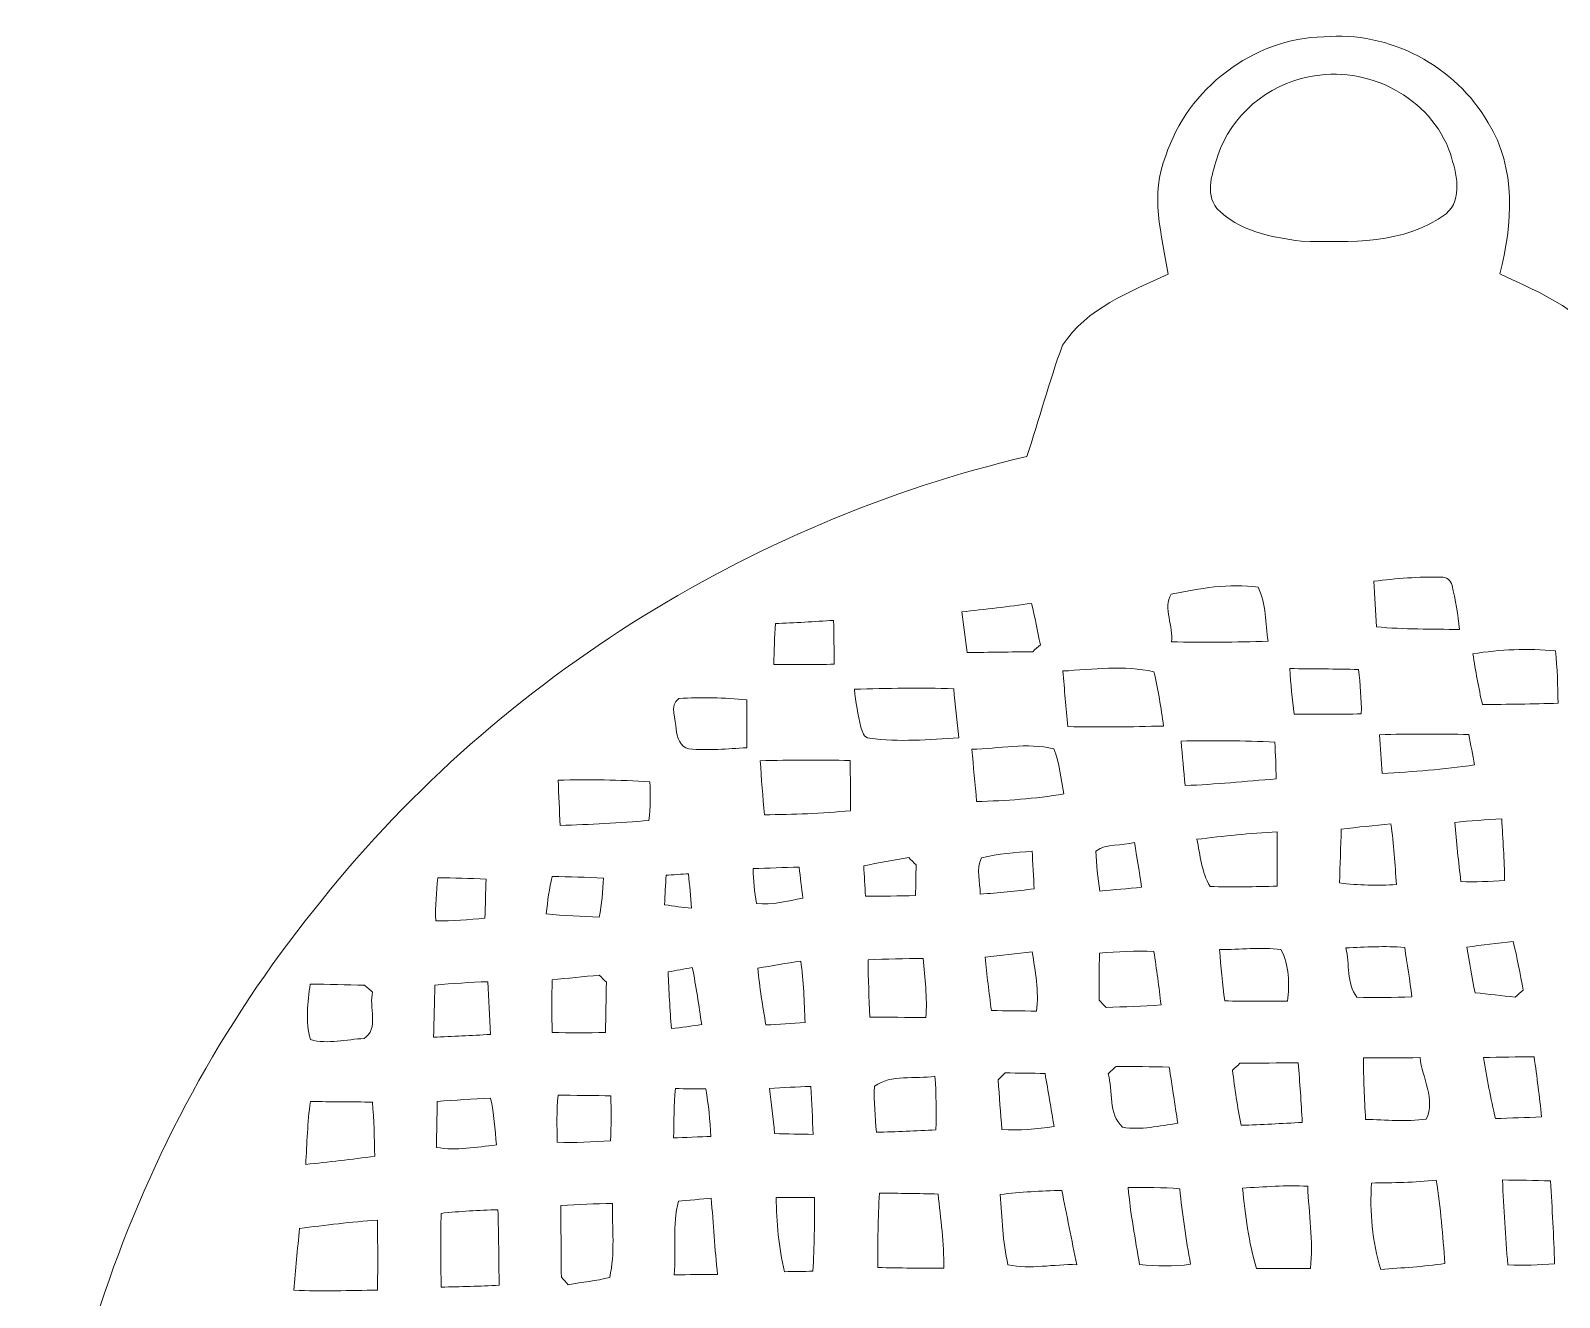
# Model space of a CAD drawing. Header units: centimetres. Extents: x -14.1 to 14.1, y -16 to 15.9.
# Drawn here: x -14.11 to 2.44, y 2.21 to 15.93 of the extents above; entities that cross this region are included whole.
import ezdxf

# ---------------------------------------------------------------- set-up
doc = ezdxf.new("R2010")
doc.units = ezdxf.units.CM
doc.header["$MEASUREMENT"] = 0
doc.layers.add('Layer 1', color=7, linetype='Continuous')

msp = doc.modelspace()

# ---------------------------------------------------------------- linework, layer by layer
at = {"layer": 'Layer 1', "color": 250, "lineweight": 9}
for points, knots in [([(-1.8203, 14.57273), (-1.58782, 15.29768), (-0.87415, 15.84484), (-0.11003, 15.85966), (-0.11003, 15.85966), (0.59835, 15.92739), (1.31625, 15.5411), (1.66903, 14.92762), (1.66903, 14.92762), (1.97206, 14.43973), (1.93502, 13.82872), (1.79321, 13.29285), (1.79321, 13.29285), (2.24335, 13.08647), (2.75029, 12.87728), (2.993, 12.41655), (2.993, 12.41655), (3.10942, 12.05495), (3.19373, 11.68348), (3.31862, 11.32435), (3.31862, 11.32435), (5.94611, 10.70028), (8.37745, 9.29658), (10.24153, 7.34466), (10.24153, 7.34466), (11.87559, 5.62487), (13.06093, 3.47928), (13.62502, 1.17387), (13.62502, 1.17387), (14.14642, -1.00594), (14.14819, -3.31558), (13.58798, -5.48834), (13.58798, -5.48834), (13.06057, -7.51963), (12.05692, -9.42639), (10.67932, -11.01072), (10.67932, -11.01072), (8.78949, -13.22158), (6.17753, -14.79391), (3.35213, -15.47089), (3.35213, -15.47089), (0.9857, -16.02828), (-1.52502, -16.01029), (-3.86606, -15.33824), (-3.86606, -15.33824), (-6.14429, -14.70148), (-8.25214, -13.47029), (-9.93101, -11.80447), (-9.93101, -11.80447), (-11.76016, -10.01977), (-13.05698, -7.70343), (-13.64753, -5.21917), (-13.64753, -5.21917), (-13.86625, -4.29806), (-13.96608, -3.35297), (-14.00595, -2.40859), (-14.00595, -2.40859), (-14.10508, 0.75724), (-13.02311, 3.93789), (-11.04156, 6.40557), (-11.04156, 6.40557), (-9.12456, 8.85349), (-6.34749, 10.60256), (-3.32489, 11.31764), (-3.32489, 11.31764), (-3.18696, 11.71664), (-3.08642, 12.12727), (-2.93684, 12.52132), (-2.93684, 12.52132), (-2.67896, 12.92067), (-2.21082, 13.09847), (-1.79666, 13.29003), (-1.79666, 13.29003), (-1.86334, 13.7123), (-1.99598, 14.15856), (-1.8203, 14.57273), (-1.8203, 14.57273), (-1.8203, 14.57273), (-1.8203, 14.57273), (-1.8203, 14.57273)], [0, 0, 0, 0, 0.04761905, 0.04761905, 0.04761905, 0.04761905, 0.0952381, 0.0952381, 0.0952381, 0.0952381, 0.14285714, 0.14285714, 0.14285714, 0.14285714, 0.19047619, 0.19047619, 0.19047619, 0.19047619, 0.23809524, 0.23809524, 0.23809524, 0.23809524, 0.28571429, 0.28571429, 0.28571429, 0.28571429, 0.33333333, 0.33333333, 0.33333333, 0.33333333, 0.38095238, 0.38095238, 0.38095238, 0.38095238, 0.42857143, 0.42857143, 0.42857143, 0.42857143, 0.47619048, 0.47619048, 0.47619048, 0.47619048, 0.52380952, 0.52380952, 0.52380952, 0.52380952, 0.57142857, 0.57142857, 0.57142857, 0.57142857, 0.61904762, 0.61904762, 0.61904762, 0.61904762, 0.66666667, 0.66666667, 0.66666667, 0.66666667, 0.71428571, 0.71428571, 0.71428571, 0.71428571, 0.76190476, 0.76190476, 0.76190476, 0.76190476, 0.80952381, 0.80952381, 0.80952381, 0.80952381, 0.85714286, 0.85714286, 0.85714286, 0.85714286, 0.9047619, 0.9047619, 0.9047619, 0.9047619, 1, 1, 1, 1]), ([(-0.27231, 15.42504), (-0.71681, 15.34743), (-1.11615, 15.00629), (-1.25621, 14.57449), (-1.25621, 14.57449), (-1.31406, 14.39387), (-1.40155, 14.17056), (-1.26785, 14.00299), (-1.26785, 14.00299), (-1.0336, 13.75358), (-0.68012, 13.69325), (-0.35733, 13.64668), (-0.35733, 13.64668), (0.16902, 13.64033), (0.76627, 13.60894), (1.21148, 13.94372), (1.21148, 13.94372), (1.39986, 14.10529), (1.3226, 14.38752), (1.25981, 14.59142), (1.25981, 14.59142), (1.05167, 15.20455), (0.35528, 15.56438), (-0.27231, 15.42504), (-0.27231, 15.42504), (-0.27231, 15.42504), (-0.27231, 15.42504), (-0.27231, 15.42504)], [0, 0, 0, 0, 0.125, 0.125, 0.125, 0.125, 0.25, 0.25, 0.25, 0.25, 0.375, 0.375, 0.375, 0.375, 0.5, 0.5, 0.5, 0.5, 0.625, 0.625, 0.625, 0.625, 0.75, 0.75, 0.75, 0.75, 1, 1, 1, 1]), ([(-1.76279, 9.82575), (-1.85522, 9.6804), (-1.73281, 9.46979), (-1.75891, 9.31104), (-1.75891, 9.31104), (-1.41072, 9.30293), (-1.06253, 9.30681), (-0.71399, 9.31634), (-0.71399, 9.31634), (-0.74291, 9.51072), (-0.73268, 9.72097), (-0.82123, 9.90089), (-0.82123, 9.90089), (-1.13168, 9.95028), (-1.45799, 9.88748), (-1.76279, 9.82575), (-1.76279, 9.82575), (-1.76279, 9.82575), (-1.76279, 9.82575), (-1.76279, 9.82575)], [0, 0, 0, 0, 0.16666667, 0.16666667, 0.16666667, 0.16666667, 0.33333333, 0.33333333, 0.33333333, 0.33333333, 0.5, 0.5, 0.5, 0.5, 0.66666667, 0.66666667, 0.66666667, 0.66666667, 1, 1, 1, 1]), ([(0.43113, 9.96615), (0.4403, 9.80176), (0.45018, 9.63736), (0.45829, 9.47262), (0.45829, 9.47262), (0.75674, 9.44545), (1.05661, 9.44828), (1.35647, 9.4451), (1.35647, 9.4451), (1.33953, 9.60561), (1.31625, 9.76613), (1.27639, 9.92241), (1.27639, 9.92241), (1.26474, 9.97674), (1.21606, 10.01695), (1.15997, 10.0106), (1.15997, 10.0106), (0.91585, 10.01625), (0.67278, 9.9979), (0.43113, 9.96615), (0.43113, 9.96615), (0.43113, 9.96615), (0.43113, 9.96615), (0.43113, 9.96615)], [0, 0, 0, 0, 0.14285714, 0.14285714, 0.14285714, 0.14285714, 0.28571429, 0.28571429, 0.28571429, 0.28571429, 0.42857143, 0.42857143, 0.42857143, 0.42857143, 0.57142857, 0.57142857, 0.57142857, 0.57142857, 0.71428571, 0.71428571, 0.71428571, 0.71428571, 1, 1, 1, 1]), ([(-4.02692, 9.6356), (-4.01281, 9.48814), (-3.99023, 9.34209), (-3.96836, 9.19533), (-3.96836, 9.19533), (-3.73235, 9.1978), (-3.49634, 9.20063), (-3.26034, 9.2038), (-3.26034, 9.2038), (-3.23317, 9.2292), (-3.20566, 9.25425), (-3.17814, 9.27894), (-3.17814, 9.27894), (-3.20848, 9.42887), (-3.23811, 9.57845), (-3.27445, 9.72697), (-3.27445, 9.72697), (-3.52492, 9.69381), (-3.77539, 9.66135), (-4.02692, 9.6356), (-4.02692, 9.6356), (-4.02692, 9.6356), (-4.02692, 9.6356), (-4.02692, 9.6356)], [0, 0, 0, 0, 0.14285714, 0.14285714, 0.14285714, 0.14285714, 0.28571429, 0.28571429, 0.28571429, 0.28571429, 0.42857143, 0.42857143, 0.42857143, 0.42857143, 0.57142857, 0.57142857, 0.57142857, 0.57142857, 0.71428571, 0.71428571, 0.71428571, 0.71428571, 1, 1, 1, 1]), ([(-6.04587, 9.50895), (-6.05328, 9.36114), (-6.05963, 9.21333), (-6.06386, 9.06481), (-6.06386, 9.06481), (-5.84584, 9.06234), (-5.62818, 9.06481), (-5.40981, 9.06798), (-5.40981, 9.06798), (-5.40981, 9.22638), (-5.41299, 9.38513), (-5.4151, 9.54317), (-5.4151, 9.54317), (-5.62501, 9.52941), (-5.83561, 9.51707), (-6.04587, 9.50895), (-6.04587, 9.50895), (-6.04587, 9.50895), (-6.04587, 9.50895), (-6.04587, 9.50895)], [0, 0, 0, 0, 0.16666667, 0.16666667, 0.16666667, 0.16666667, 0.33333333, 0.33333333, 0.33333333, 0.33333333, 0.5, 0.5, 0.5, 0.5, 0.66666667, 0.66666667, 0.66666667, 0.66666667, 1, 1, 1, 1]), ([(1.50216, 9.18158), (1.53144, 8.99707), (1.5639, 8.81328), (1.60517, 8.63124), (1.60517, 8.63124), (1.87787, 8.63442), (2.15092, 8.63794), (2.42432, 8.64641), (2.42432, 8.64641), (2.42221, 8.8355), (2.41586, 9.02424), (2.39681, 9.21227), (2.39681, 9.21227), (2.09906, 9.24261), (1.79709, 9.22814), (1.50216, 9.18158), (1.50216, 9.18158), (1.50216, 9.18158), (1.50216, 9.18158), (1.50216, 9.18158)], [0, 0, 0, 0, 0.16666667, 0.16666667, 0.16666667, 0.16666667, 0.33333333, 0.33333333, 0.33333333, 0.33333333, 0.5, 0.5, 0.5, 0.5, 0.66666667, 0.66666667, 0.66666667, 0.66666667, 1, 1, 1, 1]), ([(-2.93472, 8.99531), (-2.91744, 8.79493), (-2.8998, 8.59455), (-2.88181, 8.39382), (-2.88181, 8.39382), (-2.53644, 8.38606), (-2.19071, 8.38959), (-1.84534, 8.39982), (-1.84534, 8.39982), (-1.87498, 8.59667), (-1.89897, 8.79528), (-1.94977, 8.98755), (-1.94977, 8.98755), (-2.27185, 9.05916), (-2.60805, 9.01118), (-2.93472, 8.99531), (-2.93472, 8.99531), (-2.93472, 8.99531), (-2.93472, 8.99531), (-2.93472, 8.99531)], [0, 0, 0, 0, 0.16666667, 0.16666667, 0.16666667, 0.16666667, 0.33333333, 0.33333333, 0.33333333, 0.33333333, 0.5, 0.5, 0.5, 0.5, 0.66666667, 0.66666667, 0.66666667, 0.66666667, 1, 1, 1, 1]), ([(-0.47763, 9.02071), (-0.47092, 8.85631), (-0.45187, 8.69263), (-0.43318, 8.52858), (-0.43318, 8.52858), (-0.19082, 8.52858), (0.05225, 8.52929), (0.29496, 8.52999), (0.29496, 8.52999), (0.29849, 8.69086), (0.28191, 8.85138), (0.26568, 9.01118), (0.26568, 9.01118), (0.01767, 9.01718), (-0.23033, 9.02), (-0.47763, 9.02071), (-0.47763, 9.02071), (-0.47763, 9.02071), (-0.47763, 9.02071), (-0.47763, 9.02071)], [0, 0, 0, 0, 0.16666667, 0.16666667, 0.16666667, 0.16666667, 0.33333333, 0.33333333, 0.33333333, 0.33333333, 0.5, 0.5, 0.5, 0.5, 0.66666667, 0.66666667, 0.66666667, 0.66666667, 1, 1, 1, 1]), ([(-5.19109, 8.79775), (-5.17239, 8.65982), (-5.15581, 8.52082), (-5.11983, 8.38571), (-5.11983, 8.38571), (-5.10466, 8.33738), (-5.08984, 8.27176), (-5.0274, 8.26859), (-5.0274, 8.26859), (-4.70778, 8.22308), (-4.38288, 8.25236), (-4.06149, 8.27282), (-4.06149, 8.27282), (-4.08019, 8.44991), (-4.09854, 8.62666), (-4.11547, 8.80375), (-4.11547, 8.80375), (-4.47424, 8.81363), (-4.83302, 8.80834), (-5.19109, 8.79775), (-5.19109, 8.79775), (-5.19109, 8.79775), (-5.19109, 8.79775), (-5.19109, 8.79775)], [0, 0, 0, 0, 0.14285714, 0.14285714, 0.14285714, 0.14285714, 0.28571429, 0.28571429, 0.28571429, 0.28571429, 0.42857143, 0.42857143, 0.42857143, 0.42857143, 0.57142857, 0.57142857, 0.57142857, 0.57142857, 0.71428571, 0.71428571, 0.71428571, 0.71428571, 1, 1, 1, 1]), ([(-7.08974, 8.69792), (-7.19875, 8.62066), (-7.11655, 8.46614), (-7.12008, 8.36666), (-7.12008, 8.36666), (-7.10597, 8.28129), (-7.08198, 8.16946), (-6.98038, 8.15252), (-6.98038, 8.15252), (-6.77294, 8.13347), (-6.56339, 8.15323), (-6.35526, 8.16452), (-6.35526, 8.16452), (-6.35561, 8.33738), (-6.35631, 8.51094), (-6.35596, 8.68345), (-6.35596, 8.68345), (-6.59938, 8.70956), (-6.84562, 8.70991), (-7.08974, 8.69792), (-7.08974, 8.69792), (-7.08974, 8.69792), (-7.08974, 8.69792), (-7.08974, 8.69792)], [0, 0, 0, 0, 0.14285714, 0.14285714, 0.14285714, 0.14285714, 0.28571429, 0.28571429, 0.28571429, 0.28571429, 0.42857143, 0.42857143, 0.42857143, 0.42857143, 0.57142857, 0.57142857, 0.57142857, 0.57142857, 0.71428571, 0.71428571, 0.71428571, 0.71428571, 1, 1, 1, 1]), ([(0.49216, 8.30563), (0.49922, 8.16628), (0.51051, 8.02658), (0.52179, 7.88723), (0.52179, 7.88723), (0.85517, 7.90487), (1.1889, 7.92886), (1.51945, 7.97896), (1.51945, 7.97896), (1.5004, 8.08832), (1.47853, 8.19874), (1.45948, 8.30774), (1.45948, 8.30774), (1.13704, 8.31515), (0.8146, 8.31445), (0.49216, 8.30563), (0.49216, 8.30563), (0.49216, 8.30563), (0.49216, 8.30563), (0.49216, 8.30563)], [0, 0, 0, 0, 0.16666667, 0.16666667, 0.16666667, 0.16666667, 0.33333333, 0.33333333, 0.33333333, 0.33333333, 0.5, 0.5, 0.5, 0.5, 0.66666667, 0.66666667, 0.66666667, 0.66666667, 1, 1, 1, 1]), ([(-3.92109, 8.14864), (-3.90169, 7.95991), (-3.88334, 7.77152), (-3.86747, 7.58243), (-3.86747, 7.58243), (-3.55173, 7.59055), (-3.23564, 7.61207), (-2.92379, 7.66463), (-2.92379, 7.66463), (-2.9573, 7.82761), (-2.97071, 7.99695), (-3.03209, 8.15252), (-3.03209, 8.15252), (-3.32066, 8.22273), (-3.62758, 8.15429), (-3.92109, 8.14864), (-3.92109, 8.14864), (-3.92109, 8.14864), (-3.92109, 8.14864), (-3.92109, 8.14864)], [0, 0, 0, 0, 0.16666667, 0.16666667, 0.16666667, 0.16666667, 0.33333333, 0.33333333, 0.33333333, 0.33333333, 0.5, 0.5, 0.5, 0.5, 0.66666667, 0.66666667, 0.66666667, 0.66666667, 1, 1, 1, 1]), ([(-1.65484, 8.23613), (-1.64109, 8.07562), (-1.62662, 7.91616), (-1.61145, 7.75529), (-1.61145, 7.75529), (-1.28302, 7.76764), (-0.95564, 7.80116), (-0.62791, 7.82691), (-0.62791, 7.82691), (-0.6272, 7.9592), (-0.63461, 8.0922), (-0.6392, 8.22378), (-0.6392, 8.22378), (-0.97751, 8.24354), (-1.31653, 8.24424), (-1.65484, 8.23613), (-1.65484, 8.23613), (-1.65484, 8.23613), (-1.65484, 8.23613), (-1.65484, 8.23613)], [0, 0, 0, 0, 0.16666667, 0.16666667, 0.16666667, 0.16666667, 0.33333333, 0.33333333, 0.33333333, 0.33333333, 0.5, 0.5, 0.5, 0.5, 0.66666667, 0.66666667, 0.66666667, 0.66666667, 1, 1, 1, 1]), ([(-6.20885, 8.02341), (-6.19721, 7.82832), (-6.18063, 7.63359), (-6.16299, 7.43885), (-6.16299, 7.43885), (-5.85255, 7.44168), (-5.54175, 7.45332), (-5.23236, 7.4833), (-5.23236, 7.4833), (-5.22954, 7.66428), (-5.23483, 7.84561), (-5.2373, 8.02623), (-5.2373, 8.02623), (-5.56115, 8.03293), (-5.885, 8.03223), (-6.20885, 8.02341), (-6.20885, 8.02341), (-6.20885, 8.02341), (-6.20885, 8.02341), (-6.20885, 8.02341)], [0, 0, 0, 0, 0.16666667, 0.16666667, 0.16666667, 0.16666667, 0.33333333, 0.33333333, 0.33333333, 0.33333333, 0.5, 0.5, 0.5, 0.5, 0.66666667, 0.66666667, 0.66666667, 0.66666667, 1, 1, 1, 1]), ([(-8.39502, 7.81421), (-8.38973, 7.65123), (-8.38267, 7.48789), (-8.37314, 7.32455), (-8.37314, 7.32455), (-8.05282, 7.33337), (-7.7325, 7.34995), (-7.41324, 7.37747), (-7.41324, 7.37747), (-7.39666, 7.51646), (-7.39842, 7.65758), (-7.40301, 7.79728), (-7.40301, 7.79728), (-7.73356, 7.81703), (-8.06446, 7.82091), (-8.39502, 7.81421), (-8.39502, 7.81421), (-8.39502, 7.81421), (-8.39502, 7.81421), (-8.39502, 7.81421)], [0, 0, 0, 0, 0.16666667, 0.16666667, 0.16666667, 0.16666667, 0.33333333, 0.33333333, 0.33333333, 0.33333333, 0.5, 0.5, 0.5, 0.5, 0.66666667, 0.66666667, 0.66666667, 0.66666667, 1, 1, 1, 1]), ([(0.07835, 7.28293), (0.0713, 7.08925), (0.0653, 6.89558), (0.06001, 6.70155), (0.06001, 6.70155), (0.26356, 6.67297), (0.47029, 6.67297), (0.67525, 6.68285), (0.67525, 6.68285), (0.65902, 6.90228), (0.64774, 7.12206), (0.61422, 7.33937), (0.61422, 7.33937), (0.43466, 7.32279), (0.25651, 7.30656), (0.07835, 7.28293), (0.07835, 7.28293), (0.07835, 7.28293), (0.07835, 7.28293), (0.07835, 7.28293)], [0, 0, 0, 0, 0.16666667, 0.16666667, 0.16666667, 0.16666667, 0.33333333, 0.33333333, 0.33333333, 0.33333333, 0.5, 0.5, 0.5, 0.5, 0.66666667, 0.66666667, 0.66666667, 0.66666667, 1, 1, 1, 1]), ([(1.30602, 7.3563), (1.32366, 7.14252), (1.348, 6.92909), (1.37234, 6.71566), (1.37234, 6.71566), (1.52968, 6.70719), (1.68667, 6.71848), (1.84401, 6.72836), (1.84401, 6.72836), (1.84648, 6.95061), (1.8246, 7.17215), (1.81437, 7.3937), (1.81437, 7.3937), (1.64433, 7.38382), (1.475, 7.375), (1.30602, 7.3563), (1.30602, 7.3563), (1.30602, 7.3563), (1.30602, 7.3563), (1.30602, 7.3563)], [0, 0, 0, 0, 0.16666667, 0.16666667, 0.16666667, 0.16666667, 0.33333333, 0.33333333, 0.33333333, 0.33333333, 0.5, 0.5, 0.5, 0.5, 0.66666667, 0.66666667, 0.66666667, 0.66666667, 1, 1, 1, 1]), ([(-2.57948, 7.0448), (-2.5696, 6.90087), (-2.55654, 6.75623), (-2.53467, 6.613), (-2.53467, 6.613), (-2.38474, 6.62711), (-2.2334, 6.63946), (-2.08276, 6.65498), (-2.08276, 6.65498), (-2.10675, 6.81691), (-2.13321, 6.97813), (-2.15967, 7.13934), (-2.15967, 7.13934), (-2.29584, 7.10019), (-2.45953, 7.13229), (-2.57948, 7.0448), (-2.57948, 7.0448), (-2.57948, 7.0448), (-2.57948, 7.0448), (-2.57948, 7.0448)], [0, 0, 0, 0, 0.16666667, 0.16666667, 0.16666667, 0.16666667, 0.33333333, 0.33333333, 0.33333333, 0.33333333, 0.5, 0.5, 0.5, 0.5, 0.66666667, 0.66666667, 0.66666667, 0.66666667, 1, 1, 1, 1]), ([(-1.48481, 7.17356), (-1.44565, 7.00282), (-1.43542, 6.81585), (-1.34228, 6.6638), (-1.34228, 6.6638), (-1.10028, 6.65216), (-0.85757, 6.66027), (-0.61486, 6.66662), (-0.61486, 6.66662), (-0.6138, 6.86277), (-0.6145, 7.05856), (-0.61662, 7.254), (-0.61662, 7.254), (-0.90696, 7.23812), (-1.19659, 7.21025), (-1.48481, 7.17356), (-1.48481, 7.17356), (-1.48481, 7.17356), (-1.48481, 7.17356), (-1.48481, 7.17356)], [0, 0, 0, 0, 0.16666667, 0.16666667, 0.16666667, 0.16666667, 0.33333333, 0.33333333, 0.33333333, 0.33333333, 0.5, 0.5, 0.5, 0.5, 0.66666667, 0.66666667, 0.66666667, 0.66666667, 1, 1, 1, 1]), ([(-5.08984, 6.88605), (-5.08349, 6.77669), (-5.07785, 6.66839), (-5.07009, 6.55832), (-5.07009, 6.55832), (-4.88982, 6.55585), (-4.7099, 6.56114), (-4.52928, 6.56361), (-4.52928, 6.56361), (-4.5254, 6.67403), (-4.5254, 6.78621), (-4.52293, 6.89628), (-4.52293, 6.89628), (-4.54903, 6.92239), (-4.57514, 6.94885), (-4.60089, 6.97495), (-4.60089, 6.97495), (-4.76423, 6.94602), (-4.92792, 6.91992), (-5.08984, 6.88605), (-5.08984, 6.88605), (-5.08984, 6.88605), (-5.08984, 6.88605), (-5.08984, 6.88605)], [0, 0, 0, 0, 0.14285714, 0.14285714, 0.14285714, 0.14285714, 0.28571429, 0.28571429, 0.28571429, 0.28571429, 0.42857143, 0.42857143, 0.42857143, 0.42857143, 0.57142857, 0.57142857, 0.57142857, 0.57142857, 0.71428571, 0.71428571, 0.71428571, 0.71428571, 1, 1, 1, 1]), ([(-3.81349, 6.97213), (-3.87734, 6.85218), (-3.82866, 6.71001), (-3.82831, 6.57984), (-3.82831, 6.57984), (-3.63358, 6.59536), (-3.43849, 6.60983), (-3.24517, 6.6384), (-3.24517, 6.6384), (-3.25046, 6.73965), (-3.26139, 6.94249), (-3.26669, 7.04374), (-3.26669, 7.04374), (-3.44943, 7.02822), (-3.63534, 7.02046), (-3.81349, 6.97213), (-3.81349, 6.97213), (-3.81349, 6.97213), (-3.81349, 6.97213), (-3.81349, 6.97213)], [0, 0, 0, 0, 0.16666667, 0.16666667, 0.16666667, 0.16666667, 0.33333333, 0.33333333, 0.33333333, 0.33333333, 0.5, 0.5, 0.5, 0.5, 0.66666667, 0.66666667, 0.66666667, 0.66666667, 1, 1, 1, 1]), ([(-7.22697, 6.7841), (-7.23261, 6.67685), (-7.24108, 6.57455), (-7.24355, 6.46519), (-7.24355, 6.46519), (-7.14689, 6.44896), (-7.04952, 6.43555), (-6.95145, 6.42815), (-6.95145, 6.42815), (-6.96203, 6.55232), (-6.97438, 6.6765), (-6.98673, 6.80033), (-6.98673, 6.80033), (-7.0467, 6.79609), (-7.167, 6.78833), (-7.22697, 6.7841), (-7.22697, 6.7841), (-7.22697, 6.7841), (-7.22697, 6.7841), (-7.22697, 6.7841)], [0, 0, 0, 0, 0.16666667, 0.16666667, 0.16666667, 0.16666667, 0.33333333, 0.33333333, 0.33333333, 0.33333333, 0.5, 0.5, 0.5, 0.5, 0.66666667, 0.66666667, 0.66666667, 0.66666667, 1, 1, 1, 1]), ([(-6.28717, 6.85606), (-6.27941, 6.72977), (-6.27341, 6.60242), (-6.24872, 6.47753), (-6.24872, 6.47753), (-6.08044, 6.45884), (-5.91323, 6.50681), (-5.74848, 6.53609), (-5.74848, 6.53609), (-5.76188, 6.64828), (-5.77494, 6.76011), (-5.78869, 6.87194), (-5.78869, 6.87194), (-5.95485, 6.86735), (-6.12136, 6.86241), (-6.28717, 6.85606), (-6.28717, 6.85606), (-6.28717, 6.85606), (-6.28717, 6.85606), (-6.28717, 6.85606)], [0, 0, 0, 0, 0.16666667, 0.16666667, 0.16666667, 0.16666667, 0.33333333, 0.33333333, 0.33333333, 0.33333333, 0.5, 0.5, 0.5, 0.5, 0.66666667, 0.66666667, 0.66666667, 0.66666667, 1, 1, 1, 1]), ([(-9.69853, 6.75658), (-9.71194, 6.60242), (-9.72746, 6.4479), (-9.72076, 6.29268), (-9.72076, 6.29268), (-9.54296, 6.28668), (-9.36551, 6.30538), (-9.18806, 6.31914), (-9.18806, 6.31914), (-9.18383, 6.4606), (-9.17995, 6.60136), (-9.17642, 6.74247), (-9.17642, 6.74247), (-9.34999, 6.7527), (-9.52461, 6.75376), (-9.69853, 6.75658), (-9.69853, 6.75658), (-9.69853, 6.75658), (-9.69853, 6.75658), (-9.69853, 6.75658)], [0, 0, 0, 0, 0.16666667, 0.16666667, 0.16666667, 0.16666667, 0.33333333, 0.33333333, 0.33333333, 0.33333333, 0.5, 0.5, 0.5, 0.5, 0.66666667, 0.66666667, 0.66666667, 0.66666667, 1, 1, 1, 1]), ([(-8.45922, 6.7714), (-8.49203, 6.63911), (-8.51073, 6.50434), (-8.52413, 6.36817), (-8.52413, 6.36817), (-8.33399, 6.34454), (-8.14278, 6.3403), (-7.95122, 6.32901), (-7.95122, 6.32901), (-7.92371, 6.46907), (-7.91453, 6.61265), (-7.90677, 6.75446), (-7.90677, 6.75446), (-8.09092, 6.76399), (-8.27543, 6.76681), (-8.45922, 6.7714), (-8.45922, 6.7714), (-8.45922, 6.7714), (-8.45922, 6.7714), (-8.45922, 6.7714)], [0, 0, 0, 0, 0.16666667, 0.16666667, 0.16666667, 0.16666667, 0.33333333, 0.33333333, 0.33333333, 0.33333333, 0.5, 0.5, 0.5, 0.5, 0.66666667, 0.66666667, 0.66666667, 0.66666667, 1, 1, 1, 1]), ([(-3.7761, 5.89792), (-3.75846, 5.7046), (-3.73235, 5.51233), (-3.70836, 5.31972), (-3.70836, 5.31972), (-3.54538, 5.31725), (-3.3831, 5.31619), (-3.21941, 5.31337), (-3.21941, 5.31337), (-3.19084, 5.52856), (-3.23247, 5.74481), (-3.26669, 5.95683), (-3.26669, 5.95683), (-3.43637, 5.93602), (-3.60676, 5.91768), (-3.7761, 5.89792), (-3.7761, 5.89792), (-3.7761, 5.89792), (-3.7761, 5.89792), (-3.7761, 5.89792)], [0, 0, 0, 0, 0.16666667, 0.16666667, 0.16666667, 0.16666667, 0.33333333, 0.33333333, 0.33333333, 0.33333333, 0.5, 0.5, 0.5, 0.5, 0.66666667, 0.66666667, 0.66666667, 0.66666667, 1, 1, 1, 1]), ([(-2.53785, 5.94272), (-2.54279, 5.77268), (-2.54208, 5.60335), (-2.54243, 5.43331), (-2.54243, 5.43331), (-2.51739, 5.40685), (-2.49234, 5.38075), (-2.46729, 5.35394), (-2.46729, 5.35394), (-2.26938, 5.36099), (-2.06971, 5.36135), (-1.87216, 5.38075), (-1.87216, 5.38075), (-1.89438, 5.57442), (-1.92119, 5.76704), (-1.94836, 5.96001), (-1.94836, 5.96001), (-2.14485, 5.97165), (-2.34206, 5.95366), (-2.53785, 5.94272), (-2.53785, 5.94272), (-2.53785, 5.94272), (-2.53785, 5.94272), (-2.53785, 5.94272)], [0, 0, 0, 0, 0.14285714, 0.14285714, 0.14285714, 0.14285714, 0.28571429, 0.28571429, 0.28571429, 0.28571429, 0.42857143, 0.42857143, 0.42857143, 0.42857143, 0.57142857, 0.57142857, 0.57142857, 0.57142857, 0.71428571, 0.71428571, 0.71428571, 0.71428571, 1, 1, 1, 1]), ([(-1.23857, 5.97906), (-1.22446, 5.7935), (-1.20505, 5.60864), (-1.18283, 5.42343), (-1.18283, 5.42343), (-0.9567, 5.42273), (-0.73057, 5.42202), (-0.50408, 5.42061), (-0.50408, 5.42061), (-0.48221, 5.60758), (-0.48256, 5.81325), (-0.5757, 5.98082), (-0.5757, 5.98082), (-0.79583, 6.00587), (-1.01843, 5.98012), (-1.23857, 5.97906), (-1.23857, 5.97906), (-1.23857, 5.97906), (-1.23857, 5.97906), (-1.23857, 5.97906)], [0, 0, 0, 0, 0.16666667, 0.16666667, 0.16666667, 0.16666667, 0.33333333, 0.33333333, 0.33333333, 0.33333333, 0.5, 0.5, 0.5, 0.5, 0.66666667, 0.66666667, 0.66666667, 0.66666667, 1, 1, 1, 1]), ([(0.12809, 5.9974), (0.16831, 5.82243), (0.1355, 5.61464), (0.24592, 5.46541), (0.24592, 5.46541), (0.44348, 5.45413), (0.64174, 5.46365), (0.84, 5.46718), (0.84, 5.46718), (0.82271, 5.64709), (0.78991, 5.8249), (0.76415, 6.00375), (0.76415, 6.00375), (0.55249, 6.02033), (0.33976, 6.00693), (0.12809, 5.9974), (0.12809, 5.9974), (0.12809, 5.9974), (0.12809, 5.9974), (0.12809, 5.9974)], [0, 0, 0, 0, 0.16666667, 0.16666667, 0.16666667, 0.16666667, 0.33333333, 0.33333333, 0.33333333, 0.33333333, 0.5, 0.5, 0.5, 0.5, 0.66666667, 0.66666667, 0.66666667, 0.66666667, 1, 1, 1, 1]), ([(1.43514, 6.00481), (1.46548, 5.84077), (1.4937, 5.67638), (1.52545, 5.51198), (1.52545, 5.51198), (1.66973, 5.49716), (1.81543, 5.48129), (1.96078, 5.46541), (1.96078, 5.46541), (1.98864, 5.49081), (2.01722, 5.51586), (2.04579, 5.54056), (2.04579, 5.54056), (2.01546, 5.71765), (1.98194, 5.89404), (1.93749, 6.06796), (1.93749, 6.06796), (1.76922, 6.04891), (1.60165, 6.03268), (1.43514, 6.00481), (1.43514, 6.00481), (1.43514, 6.00481), (1.43514, 6.00481), (1.43514, 6.00481)], [0, 0, 0, 0, 0.14285714, 0.14285714, 0.14285714, 0.14285714, 0.28571429, 0.28571429, 0.28571429, 0.28571429, 0.42857143, 0.42857143, 0.42857143, 0.42857143, 0.57142857, 0.57142857, 0.57142857, 0.57142857, 0.71428571, 0.71428571, 0.71428571, 0.71428571, 1, 1, 1, 1]), ([(-6.23531, 5.77762), (-6.21661, 5.5716), (-6.18275, 5.36734), (-6.14853, 5.16344), (-6.14853, 5.16344), (-6.00671, 5.1712), (-5.8656, 5.18284), (-5.72343, 5.19201), (-5.72343, 5.19201), (-5.73366, 5.41391), (-5.74001, 5.63581), (-5.77035, 5.85594), (-5.77035, 5.85594), (-5.92557, 5.83125), (-6.08079, 5.80443), (-6.23531, 5.77762), (-6.23531, 5.77762), (-6.23531, 5.77762), (-6.23531, 5.77762), (-6.23531, 5.77762)], [0, 0, 0, 0, 0.16666667, 0.16666667, 0.16666667, 0.16666667, 0.33333333, 0.33333333, 0.33333333, 0.33333333, 0.5, 0.5, 0.5, 0.5, 0.66666667, 0.66666667, 0.66666667, 0.66666667, 1, 1, 1, 1]), ([(-5.04257, 5.87005), (-5.03975, 5.66297), (-5.0341, 5.45554), (-5.02317, 5.24846), (-5.02317, 5.24846), (-4.82138, 5.2474), (-4.61924, 5.24634), (-4.41709, 5.24493), (-4.41709, 5.24493), (-4.3984, 5.45836), (-4.43015, 5.6725), (-4.44496, 5.88487), (-4.44496, 5.88487), (-4.64464, 5.88063), (-4.8436, 5.87605), (-5.04257, 5.87005), (-5.04257, 5.87005), (-5.04257, 5.87005), (-5.04257, 5.87005), (-5.04257, 5.87005)], [0, 0, 0, 0, 0.16666667, 0.16666667, 0.16666667, 0.16666667, 0.33333333, 0.33333333, 0.33333333, 0.33333333, 0.5, 0.5, 0.5, 0.5, 0.66666667, 0.66666667, 0.66666667, 0.66666667, 1, 1, 1, 1]), ([(-9.72887, 5.59488), (-9.73487, 5.40685), (-9.74016, 5.21882), (-9.74474, 5.03044), (-9.74474, 5.03044), (-9.53978, 5.03926), (-9.33446, 5.04878), (-9.1295, 5.06184), (-9.1295, 5.06184), (-9.13726, 5.25198), (-9.14784, 5.44248), (-9.15737, 5.63228), (-9.15737, 5.63228), (-9.34822, 5.62416), (-9.53908, 5.61429), (-9.72887, 5.59488), (-9.72887, 5.59488), (-9.72887, 5.59488), (-9.72887, 5.59488), (-9.72887, 5.59488)], [0, 0, 0, 0, 0.16666667, 0.16666667, 0.16666667, 0.16666667, 0.33333333, 0.33333333, 0.33333333, 0.33333333, 0.5, 0.5, 0.5, 0.5, 0.66666667, 0.66666667, 0.66666667, 0.66666667, 1, 1, 1, 1]), ([(-8.46169, 5.6538), (-8.46346, 5.46295), (-8.46346, 5.27244), (-8.46169, 5.08124), (-8.46169, 5.08124), (-8.26943, 5.07983), (-8.07681, 5.07983), (-7.88384, 5.08124), (-7.88384, 5.08124), (-7.87996, 5.26327), (-7.87714, 5.44495), (-7.87467, 5.62663), (-7.87467, 5.62663), (-7.90042, 5.65203), (-7.92582, 5.67743), (-7.95087, 5.70283), (-7.95087, 5.70283), (-8.12126, 5.68661), (-8.2913, 5.66967), (-8.46169, 5.6538), (-8.46169, 5.6538), (-8.46169, 5.6538), (-8.46169, 5.6538), (-8.46169, 5.6538)], [0, 0, 0, 0, 0.14285714, 0.14285714, 0.14285714, 0.14285714, 0.28571429, 0.28571429, 0.28571429, 0.28571429, 0.42857143, 0.42857143, 0.42857143, 0.42857143, 0.57142857, 0.57142857, 0.57142857, 0.57142857, 0.71428571, 0.71428571, 0.71428571, 0.71428571, 1, 1, 1, 1]), ([(-7.20686, 5.73776), (-7.19804, 5.53385), (-7.18569, 5.32959), (-7.17053, 5.12569), (-7.17053, 5.12569), (-7.06081, 5.13592), (-6.95216, 5.15285), (-6.84279, 5.16802), (-6.84279, 5.16802), (-6.87454, 5.37404), (-6.90241, 5.58113), (-6.94439, 5.78538), (-6.94439, 5.78538), (-7.03188, 5.77021), (-7.11937, 5.75363), (-7.20686, 5.73776), (-7.20686, 5.73776), (-7.20686, 5.73776), (-7.20686, 5.73776), (-7.20686, 5.73776)], [0, 0, 0, 0, 0.16666667, 0.16666667, 0.16666667, 0.16666667, 0.33333333, 0.33333333, 0.33333333, 0.33333333, 0.5, 0.5, 0.5, 0.5, 0.66666667, 0.66666667, 0.66666667, 0.66666667, 1, 1, 1, 1]), ([(-11.07824, 5.60688), (-11.10682, 5.40862), (-11.13293, 5.20013), (-11.07719, 5.00469), (-11.07719, 5.00469), (-10.8881, 4.95212), (-10.68701, 5.00892), (-10.49616, 5.01703), (-10.49616, 5.01703), (-10.33106, 5.11687), (-10.44748, 5.3684), (-10.40373, 5.5201), (-10.40373, 5.5201), (-10.43301, 5.54514), (-10.46229, 5.56984), (-10.49122, 5.59488), (-10.49122, 5.59488), (-10.68701, 5.59876), (-10.88281, 5.603), (-11.07824, 5.60688), (-11.07824, 5.60688), (-11.07824, 5.60688), (-11.07824, 5.60688), (-11.07824, 5.60688)], [0, 0, 0, 0, 0.14285714, 0.14285714, 0.14285714, 0.14285714, 0.28571429, 0.28571429, 0.28571429, 0.28571429, 0.42857143, 0.42857143, 0.42857143, 0.42857143, 0.57142857, 0.57142857, 0.57142857, 0.57142857, 0.71428571, 0.71428571, 0.71428571, 0.71428571, 1, 1, 1, 1]), ([(0.31754, 4.80889), (0.31895, 4.58664), (0.32847, 4.3644), (0.34152, 4.14215), (0.34152, 4.14215), (0.55954, 4.13721), (0.78073, 4.11463), (0.99804, 4.14426), (0.99804, 4.14426), (1.10106, 4.35487), (0.9543, 4.59229), (0.93031, 4.81031), (0.93031, 4.81031), (0.72605, 4.80643), (0.52179, 4.80748), (0.31754, 4.80889), (0.31754, 4.80889), (0.31754, 4.80889), (0.31754, 4.80889), (0.31754, 4.80889)], [0, 0, 0, 0, 0.16666667, 0.16666667, 0.16666667, 0.16666667, 0.33333333, 0.33333333, 0.33333333, 0.33333333, 0.5, 0.5, 0.5, 0.5, 0.66666667, 0.66666667, 0.66666667, 0.66666667, 1, 1, 1, 1]), ([(1.61787, 4.81031), (1.65351, 4.58911), (1.69549, 4.36863), (1.74593, 4.15026), (1.74593, 4.15026), (1.91244, 4.1559), (2.0779, 4.16225), (2.24511, 4.1686), (2.24511, 4.1686), (2.22465, 4.38591), (2.19431, 4.60217), (2.16539, 4.81842), (2.16539, 4.81842), (1.983, 4.82018), (1.79956, 4.81489), (1.61787, 4.81031), (1.61787, 4.81031), (1.61787, 4.81031), (1.61787, 4.81031), (1.61787, 4.81031)], [0, 0, 0, 0, 0.16666667, 0.16666667, 0.16666667, 0.16666667, 0.33333333, 0.33333333, 0.33333333, 0.33333333, 0.5, 0.5, 0.5, 0.5, 0.66666667, 0.66666667, 0.66666667, 0.66666667, 1, 1, 1, 1]), ([(-3.55949, 4.64485), (-3.58524, 4.61981), (-3.61064, 4.59441), (-3.63604, 4.56936), (-3.63604, 4.56936), (-3.62229, 4.3905), (-3.60676, 4.21164), (-3.59618, 4.03243), (-3.59618, 4.03243), (-3.40709, 4.02079), (-3.2173, 4.03561), (-3.03033, 4.06453), (-3.03033, 4.06453), (-3.06066, 4.25609), (-3.09453, 4.4473), (-3.12699, 4.6385), (-3.12699, 4.6385), (-3.27127, 4.64168), (-3.41591, 4.64344), (-3.55949, 4.64485), (-3.55949, 4.64485), (-3.55949, 4.64485), (-3.55949, 4.64485), (-3.55949, 4.64485)], [0, 0, 0, 0, 0.14285714, 0.14285714, 0.14285714, 0.14285714, 0.28571429, 0.28571429, 0.28571429, 0.28571429, 0.42857143, 0.42857143, 0.42857143, 0.42857143, 0.57142857, 0.57142857, 0.57142857, 0.57142857, 0.71428571, 0.71428571, 0.71428571, 0.71428571, 1, 1, 1, 1]), ([(-2.35899, 4.71576), (-2.38686, 4.6893), (-2.41508, 4.66249), (-2.44295, 4.63603), (-2.44295, 4.63603), (-2.39427, 4.44765), (-2.4433, 4.20106), (-2.28879, 4.05748), (-2.28879, 4.05748), (-2.09123, 4.02326), (-1.88838, 4.07124), (-1.69153, 4.09911), (-1.69153, 4.09911), (-1.72187, 4.30231), (-1.75186, 4.50586), (-1.78431, 4.70871), (-1.78431, 4.70871), (-1.97587, 4.71223), (-2.16778, 4.7147), (-2.35899, 4.71576), (-2.35899, 4.71576), (-2.35899, 4.71576), (-2.35899, 4.71576), (-2.35899, 4.71576)], [0, 0, 0, 0, 0.14285714, 0.14285714, 0.14285714, 0.14285714, 0.28571429, 0.28571429, 0.28571429, 0.28571429, 0.42857143, 0.42857143, 0.42857143, 0.42857143, 0.57142857, 0.57142857, 0.57142857, 0.57142857, 0.71428571, 0.71428571, 0.71428571, 0.71428571, 1, 1, 1, 1]), ([(-1.01914, 4.74857), (-1.04595, 4.72352), (-1.07311, 4.69883), (-1.09993, 4.67378), (-1.09993, 4.67378), (-1.0717, 4.47481), (-1.04701, 4.27444), (-1.00503, 4.07759), (-1.00503, 4.07759), (-0.78525, 4.08641), (-0.56476, 4.09558), (-0.34463, 4.10898), (-0.34463, 4.10898), (-0.3538, 4.32418), (-0.37073, 4.53937), (-0.38802, 4.75386), (-0.38802, 4.75386), (-0.59828, 4.7528), (-0.80888, 4.75104), (-1.01914, 4.74857), (-1.01914, 4.74857), (-1.01914, 4.74857), (-1.01914, 4.74857), (-1.01914, 4.74857)], [0, 0, 0, 0, 0.14285714, 0.14285714, 0.14285714, 0.14285714, 0.28571429, 0.28571429, 0.28571429, 0.28571429, 0.42857143, 0.42857143, 0.42857143, 0.42857143, 0.57142857, 0.57142857, 0.57142857, 0.57142857, 0.71428571, 0.71428571, 0.71428571, 0.71428571, 1, 1, 1, 1]), ([(-7.12643, 4.47481), (-7.14301, 4.29737), (-7.14477, 4.11921), (-7.14654, 3.94071), (-7.14654, 3.94071), (-7.04599, 3.94494), (-6.84421, 3.95306), (-6.74331, 3.95729), (-6.74331, 3.95729), (-6.75319, 4.1298), (-6.76906, 4.30195), (-6.79834, 4.47234), (-6.79834, 4.47234), (-6.90806, 4.4734), (-7.01742, 4.47411), (-7.12643, 4.47481), (-7.12643, 4.47481), (-7.12643, 4.47481), (-7.12643, 4.47481), (-7.12643, 4.47481)], [0, 0, 0, 0, 0.16666667, 0.16666667, 0.16666667, 0.16666667, 0.33333333, 0.33333333, 0.33333333, 0.33333333, 0.5, 0.5, 0.5, 0.5, 0.66666667, 0.66666667, 0.66666667, 0.66666667, 1, 1, 1, 1]), ([(-6.10972, 4.47764), (-6.08856, 4.31465), (-6.06951, 4.15167), (-6.05328, 3.98798), (-6.05328, 3.98798), (-5.91499, 3.98481), (-5.77635, 3.98198), (-5.63771, 3.97951), (-5.63771, 3.97951), (-5.64229, 4.15238), (-5.65464, 4.32559), (-5.66311, 4.4981), (-5.66311, 4.4981), (-5.81268, 4.49281), (-5.9612, 4.4861), (-6.10972, 4.47764), (-6.10972, 4.47764), (-6.10972, 4.47764), (-6.10972, 4.47764), (-6.10972, 4.47764)], [0, 0, 0, 0, 0.16666667, 0.16666667, 0.16666667, 0.16666667, 0.33333333, 0.33333333, 0.33333333, 0.33333333, 0.5, 0.5, 0.5, 0.5, 0.66666667, 0.66666667, 0.66666667, 0.66666667, 1, 1, 1, 1]), ([(-4.97343, 4.50092), (-4.9833, 4.33547), (-4.96319, 4.16931), (-4.95261, 4.0035), (-4.95261, 4.0035), (-4.73777, 4.00421), (-4.52399, 4.01903), (-4.30879, 4.02749), (-4.30879, 4.02749), (-4.30103, 4.22117), (-4.30526, 4.4152), (-4.31938, 4.60816), (-4.31938, 4.60816), (-4.53422, 4.57536), (-4.7921, 4.63145), (-4.97343, 4.50092), (-4.97343, 4.50092), (-4.97343, 4.50092), (-4.97343, 4.50092), (-4.97343, 4.50092)], [0, 0, 0, 0, 0.16666667, 0.16666667, 0.16666667, 0.16666667, 0.33333333, 0.33333333, 0.33333333, 0.33333333, 0.5, 0.5, 0.5, 0.5, 0.66666667, 0.66666667, 0.66666667, 0.66666667, 1, 1, 1, 1]), ([(-11.07719, 4.33441), (-11.10929, 4.10934), (-11.11388, 3.8818), (-11.12799, 3.65461), (-11.12799, 3.65461), (-10.87857, 3.68071), (-10.62916, 3.70858), (-10.3808, 3.74351), (-10.3808, 3.74351), (-10.38186, 3.93895), (-10.3928, 4.13438), (-10.40409, 4.32912), (-10.40409, 4.32912), (-10.62845, 4.33123), (-10.85282, 4.333), (-11.07719, 4.33441), (-11.07719, 4.33441), (-11.07719, 4.33441), (-11.07719, 4.33441), (-11.07719, 4.33441)], [0, 0, 0, 0, 0.16666667, 0.16666667, 0.16666667, 0.16666667, 0.33333333, 0.33333333, 0.33333333, 0.33333333, 0.5, 0.5, 0.5, 0.5, 0.66666667, 0.66666667, 0.66666667, 0.66666667, 1, 1, 1, 1]), ([(-9.70523, 4.33653), (-9.7077, 4.17072), (-9.71017, 4.00527), (-9.71264, 3.83876), (-9.71264, 3.83876), (-9.49709, 3.79854), (-9.27943, 3.84405), (-9.06424, 3.86486), (-9.06424, 3.86486), (-9.07694, 4.0349), (-9.09034, 4.20494), (-9.12774, 4.37145), (-9.12774, 4.37145), (-9.32035, 4.36228), (-9.51297, 4.35099), (-9.70523, 4.33653), (-9.70523, 4.33653), (-9.70523, 4.33653), (-9.70523, 4.33653), (-9.70523, 4.33653)], [0, 0, 0, 0, 0.16666667, 0.16666667, 0.16666667, 0.16666667, 0.33333333, 0.33333333, 0.33333333, 0.33333333, 0.5, 0.5, 0.5, 0.5, 0.66666667, 0.66666667, 0.66666667, 0.66666667, 1, 1, 1, 1]), ([(-8.39678, 4.40426), (-8.41548, 4.23457), (-8.40595, 4.06453), (-8.40842, 3.89379), (-8.40842, 3.89379), (-8.21545, 3.88497), (-8.02284, 3.90226), (-7.82987, 3.90861), (-7.82987, 3.90861), (-7.81964, 4.07124), (-7.82246, 4.23422), (-7.82669, 4.39685), (-7.82669, 4.39685), (-7.96921, 4.39897), (-8.25426, 4.4025), (-8.39678, 4.40426), (-8.39678, 4.40426), (-8.39678, 4.40426), (-8.39678, 4.40426), (-8.39678, 4.40426)], [0, 0, 0, 0, 0.16666667, 0.16666667, 0.16666667, 0.16666667, 0.33333333, 0.33333333, 0.33333333, 0.33333333, 0.5, 0.5, 0.5, 0.5, 0.66666667, 0.66666667, 0.66666667, 0.66666667, 1, 1, 1, 1]), ([(0.40608, 3.45317), (0.38527, 3.1399), (0.41138, 2.81888), (0.50592, 2.51831), (0.50592, 2.51831), (0.73699, 2.53524), (0.96982, 2.54618), (1.19948, 2.58287), (1.19948, 2.58287), (1.17655, 2.88379), (1.15362, 3.18541), (1.10599, 3.48351), (1.10599, 3.48351), (0.87351, 3.45881), (0.63962, 3.4567), (0.40608, 3.45317), (0.40608, 3.45317), (0.40608, 3.45317), (0.40608, 3.45317), (0.40608, 3.45317)], [0, 0, 0, 0, 0.16666667, 0.16666667, 0.16666667, 0.16666667, 0.33333333, 0.33333333, 0.33333333, 0.33333333, 0.5, 0.5, 0.5, 0.5, 0.66666667, 0.66666667, 0.66666667, 0.66666667, 1, 1, 1, 1]), ([(1.82319, 3.48633), (1.83519, 3.18012), (1.85388, 2.87356), (1.88034, 2.56805), (1.88034, 2.56805), (2.04932, 2.555), (2.21795, 2.56805), (2.38728, 2.57722), (2.38728, 2.57722), (2.37741, 2.87673), (2.35977, 3.17624), (2.34354, 3.47539), (2.34354, 3.47539), (2.17032, 3.48174), (1.9957, 3.48351), (1.82319, 3.48633), (1.82319, 3.48633), (1.82319, 3.48633), (1.82319, 3.48633), (1.82319, 3.48633)], [0, 0, 0, 0, 0.16666667, 0.16666667, 0.16666667, 0.16666667, 0.33333333, 0.33333333, 0.33333333, 0.33333333, 0.5, 0.5, 0.5, 0.5, 0.66666667, 0.66666667, 0.66666667, 0.66666667, 1, 1, 1, 1]), ([(-4.9191, 3.34381), (-4.93427, 3.07605), (-4.93921, 2.80759), (-4.93638, 2.53877), (-4.93638, 2.53877), (-4.69791, 2.53066), (-4.45978, 2.53277), (-4.22095, 2.53101), (-4.22095, 2.53101), (-4.22166, 2.79983), (-4.25623, 3.06688), (-4.2841, 3.33358), (-4.2841, 3.33358), (-4.49576, 3.33922), (-4.70743, 3.34169), (-4.9191, 3.34381), (-4.9191, 3.34381), (-4.9191, 3.34381), (-4.9191, 3.34381), (-4.9191, 3.34381)], [0, 0, 0, 0, 0.16666667, 0.16666667, 0.16666667, 0.16666667, 0.33333333, 0.33333333, 0.33333333, 0.33333333, 0.5, 0.5, 0.5, 0.5, 0.66666667, 0.66666667, 0.66666667, 0.66666667, 1, 1, 1, 1]), ([(-3.61241, 3.32829), (-3.59265, 3.07464), (-3.58666, 2.81711), (-3.52845, 2.5684), (-3.52845, 2.5684), (-3.28503, 2.51196), (-3.03068, 2.57934), (-2.78373, 2.56876), (-2.78373, 2.56876), (-2.84053, 2.83651), (-2.89204, 3.10568), (-2.94672, 3.37379), (-2.94672, 3.37379), (-3.16932, 3.36498), (-3.39192, 3.35792), (-3.61241, 3.32829), (-3.61241, 3.32829), (-3.61241, 3.32829), (-3.61241, 3.32829), (-3.61241, 3.32829)], [0, 0, 0, 0, 0.16666667, 0.16666667, 0.16666667, 0.16666667, 0.33333333, 0.33333333, 0.33333333, 0.33333333, 0.5, 0.5, 0.5, 0.5, 0.66666667, 0.66666667, 0.66666667, 0.66666667, 1, 1, 1, 1]), ([(-2.22776, 3.40343), (-2.20306, 3.12368), (-2.1512, 2.84675), (-2.10358, 2.57017), (-2.10358, 2.57017), (-1.92049, 2.55323), (-1.73528, 2.549), (-1.55254, 2.57299), (-1.55254, 2.57299), (-1.60193, 2.84463), (-1.64179, 3.11768), (-1.67037, 3.39179), (-1.67037, 3.39179), (-1.85593, 3.4066), (-2.04255, 3.40308), (-2.22776, 3.40343), (-2.22776, 3.40343), (-2.22776, 3.40343), (-2.22776, 3.40343), (-2.22776, 3.40343)], [0, 0, 0, 0, 0.16666667, 0.16666667, 0.16666667, 0.16666667, 0.33333333, 0.33333333, 0.33333333, 0.33333333, 0.5, 0.5, 0.5, 0.5, 0.66666667, 0.66666667, 0.66666667, 0.66666667, 1, 1, 1, 1]), ([(-0.99127, 3.39884), (-0.95811, 3.10604), (-0.92671, 2.80935), (-0.83781, 2.52678), (-0.83781, 2.52678), (-0.69211, 2.52748), (-0.40072, 2.52819), (-0.25502, 2.52889), (-0.25502, 2.52889), (-0.22292, 2.82487), (-0.27337, 3.12156), (-0.28501, 3.41789), (-0.28501, 3.41789), (-0.52066, 3.43165), (-0.75667, 3.41013), (-0.99127, 3.39884), (-0.99127, 3.39884), (-0.99127, 3.39884), (-0.99127, 3.39884), (-0.99127, 3.39884)], [0, 0, 0, 0, 0.16666667, 0.16666667, 0.16666667, 0.16666667, 0.33333333, 0.33333333, 0.33333333, 0.33333333, 0.5, 0.5, 0.5, 0.5, 0.66666667, 0.66666667, 0.66666667, 0.66666667, 1, 1, 1, 1]), ([(-9.6629, 3.12473), (-9.66784, 2.85909), (-9.66713, 2.59275), (-9.66114, 2.3264), (-9.66114, 2.3264), (-9.45264, 2.33028), (-9.2438, 2.33557), (-9.03531, 2.34615), (-9.03531, 2.34615), (-9.03707, 2.61885), (-9.0406, 2.89119), (-9.04836, 3.16354), (-9.04836, 3.16354), (-9.25368, 3.15754), (-9.45899, 3.14696), (-9.6629, 3.12473), (-9.6629, 3.12473), (-9.6629, 3.12473), (-9.6629, 3.12473), (-9.6629, 3.12473)], [0, 0, 0, 0, 0.16666667, 0.16666667, 0.16666667, 0.16666667, 0.33333333, 0.33333333, 0.33333333, 0.33333333, 0.5, 0.5, 0.5, 0.5, 0.66666667, 0.66666667, 0.66666667, 0.66666667, 1, 1, 1, 1]), ([(-8.36644, 3.20905), (-8.36574, 2.95117), (-8.36433, 2.69293), (-8.36115, 2.43435), (-8.36115, 2.43435), (-8.3361, 2.40718), (-8.31106, 2.38002), (-8.28601, 2.3525), (-8.28601, 2.3525), (-8.13714, 2.38002), (-7.98509, 2.39201), (-7.83833, 2.43153), (-7.83833, 2.43153), (-7.77871, 2.69329), (-7.81223, 2.96704), (-7.80835, 3.23268), (-7.80835, 3.23268), (-7.99461, 3.22951), (-8.18053, 3.21998), (-8.36644, 3.20905), (-8.36644, 3.20905), (-8.36644, 3.20905), (-8.36644, 3.20905), (-8.36644, 3.20905)], [0, 0, 0, 0, 0.14285714, 0.14285714, 0.14285714, 0.14285714, 0.28571429, 0.28571429, 0.28571429, 0.28571429, 0.42857143, 0.42857143, 0.42857143, 0.42857143, 0.57142857, 0.57142857, 0.57142857, 0.57142857, 0.71428571, 0.71428571, 0.71428571, 0.71428571, 1, 1, 1, 1]), ([(-7.09433, 3.25703), (-7.15994, 2.99844), (-7.12114, 2.72433), (-7.13913, 2.46045), (-7.13913, 2.46045), (-6.9832, 2.46081), (-6.82763, 2.46186), (-6.67099, 2.46151), (-6.67099, 2.46151), (-6.70027, 2.73668), (-6.71756, 3.0129), (-6.73978, 3.28842), (-6.73978, 3.28842), (-6.82833, 3.28031), (-7.00578, 3.26479), (-7.09433, 3.25703), (-7.09433, 3.25703), (-7.09433, 3.25703), (-7.09433, 3.25703), (-7.09433, 3.25703)], [0, 0, 0, 0, 0.16666667, 0.16666667, 0.16666667, 0.16666667, 0.33333333, 0.33333333, 0.33333333, 0.33333333, 0.5, 0.5, 0.5, 0.5, 0.66666667, 0.66666667, 0.66666667, 0.66666667, 1, 1, 1, 1]), ([(-6.0374, 3.29477), (-6.03141, 3.02596), (-6.01094, 2.75573), (-5.9478, 2.49326), (-5.9478, 2.49326), (-5.84514, 2.49503), (-5.74213, 2.49644), (-5.63912, 2.49785), (-5.63912, 2.49785), (-5.62465, 2.76349), (-5.62007, 3.02984), (-5.62218, 3.29583), (-5.62218, 3.29583), (-5.76083, 3.29618), (-5.89947, 3.29618), (-6.0374, 3.29477), (-6.0374, 3.29477), (-6.0374, 3.29477), (-6.0374, 3.29477), (-6.0374, 3.29477)], [0, 0, 0, 0, 0.16666667, 0.16666667, 0.16666667, 0.16666667, 0.33333333, 0.33333333, 0.33333333, 0.33333333, 0.5, 0.5, 0.5, 0.5, 0.66666667, 0.66666667, 0.66666667, 0.66666667, 1, 1, 1, 1]), ([(-11.19431, 2.95999), (-11.21548, 2.73738), (-11.24193, 2.51513), (-11.25463, 2.29183), (-11.25463, 2.29183), (-10.95371, 2.2816), (-10.65244, 2.2883), (-10.35117, 2.2943), (-10.35117, 2.2943), (-10.34729, 2.54688), (-10.34764, 2.79912), (-10.35258, 3.05136), (-10.35258, 3.05136), (-10.63445, 3.0316), (-10.91456, 2.99844), (-11.19431, 2.95999), (-11.19431, 2.95999), (-11.19431, 2.95999), (-11.19431, 2.95999), (-11.19431, 2.95999)], [0, 0, 0, 0, 0.16666667, 0.16666667, 0.16666667, 0.16666667, 0.33333333, 0.33333333, 0.33333333, 0.33333333, 0.5, 0.5, 0.5, 0.5, 0.66666667, 0.66666667, 0.66666667, 0.66666667, 1, 1, 1, 1])]:
    msp.add_open_spline(points, degree=3, knots=knots, dxfattribs=at)

doc.saveas('drawing.dxf')
